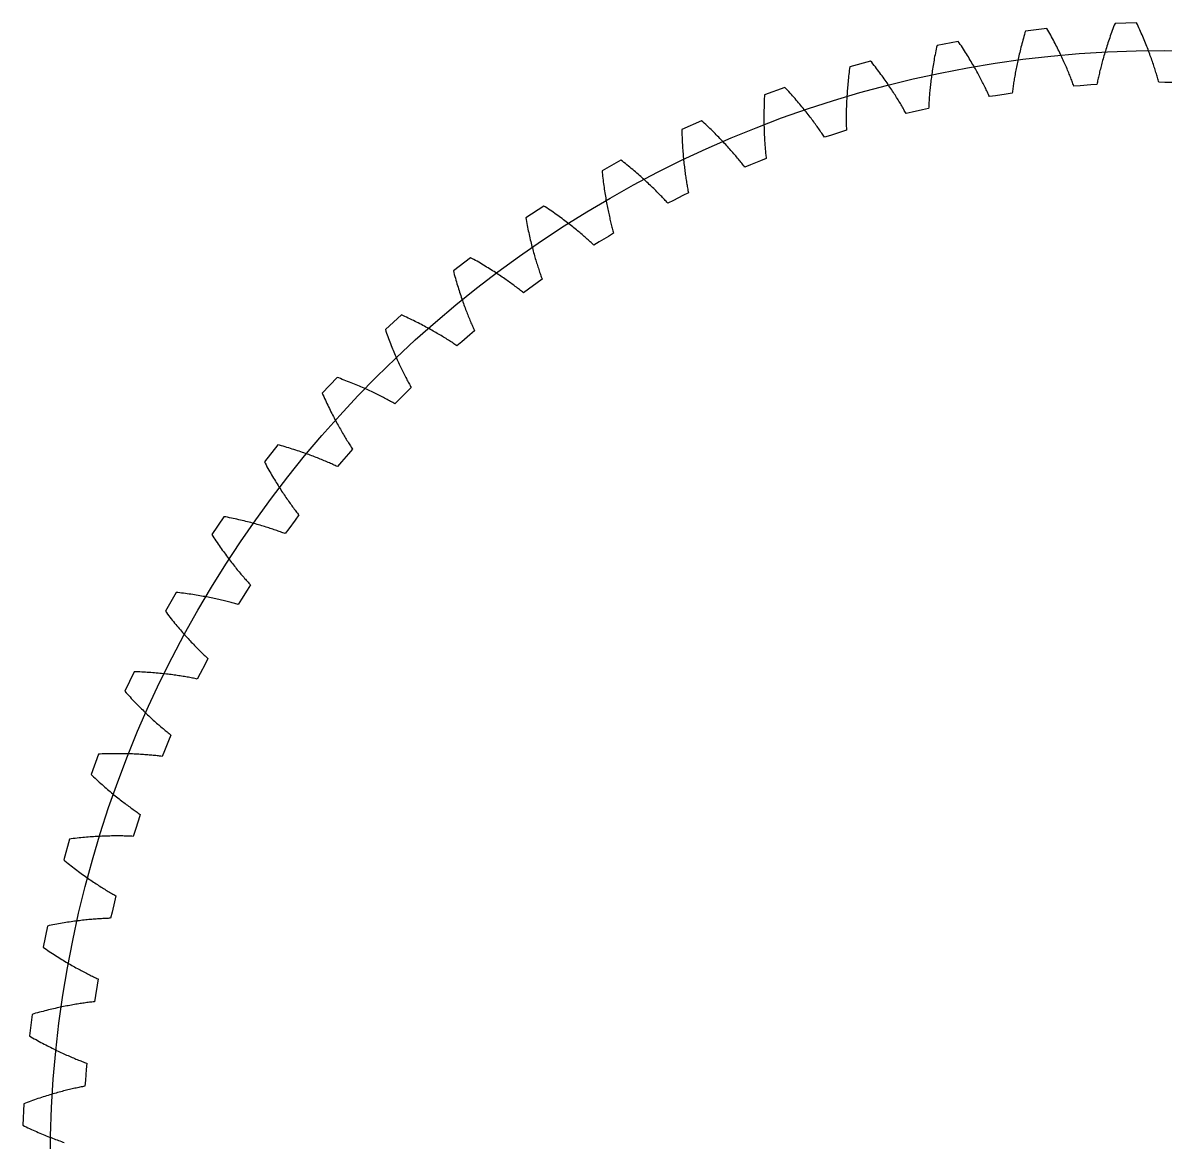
# Model space of a CAD drawing. Extents: x -40.9 to 55.5, y 140.7 to 237.1.
# Drawn here: x -40.85 to 7.34, y 189.86 to 237.09 of the extents above; entities that cross this region are included whole.
import ezdxf

# ---------------------------------------------------------------- set-up
doc = ezdxf.new("R2010")
doc.units = 0
doc.layers.get('0').update_dxf_attribs({"linetype": 'CONTINUOUS'})

msp = doc.modelspace()

# ---------------------------------------------------------------- linework, layer by layer
msp.add_lwpolyline([(7.788, 234.574), (7.337, 234.576), (7.074, 234.581), (7.061, 234.63), (7.047, 234.68), (7.033, 234.73), (7.018, 234.782), (7.003, 234.834), (6.988, 234.887), (6.972, 234.94), (6.955, 234.995), (6.938, 235.05), (6.921, 235.106), (6.903, 235.162), (6.884, 235.219), (6.865, 235.277), (6.846, 235.336), (6.826, 235.395), (6.805, 235.456), (6.784, 235.516), (6.763, 235.578), (6.74, 235.64), (6.718, 235.703), (6.694, 235.767), (6.67, 235.831), (6.646, 235.896), (6.621, 235.962), (6.595, 236.028), (6.569, 236.095), (6.542, 236.163), (6.515, 236.231), (6.487, 236.3), (6.458, 236.37), (6.429, 236.44), (6.399, 236.511), (6.368, 236.582), (6.337, 236.655), (6.305, 236.727), (6.273, 236.801), (6.24, 236.875), (6.206, 236.95), (6.171, 237.025), (6.136, 237.089), (5.228, 237.058), (5.197, 236.992), (5.168, 236.914), (5.14, 236.837), (5.111, 236.761), (5.084, 236.685), (5.057, 236.611), (5.031, 236.536), (5.006, 236.463), (4.981, 236.39), (4.956, 236.318), (4.932, 236.247), (4.909, 236.176), (4.886, 236.106), (4.864, 236.036), (4.843, 235.968), (4.822, 235.9), (4.801, 235.833), (4.781, 235.766), (4.762, 235.7), (4.743, 235.635), (4.725, 235.571), (4.707, 235.507), (4.689, 235.444), (4.672, 235.382), (4.656, 235.321), (4.64, 235.26), (4.625, 235.2), (4.61, 235.141), (4.595, 235.083), (4.581, 235.025), (4.568, 234.968), (4.554, 234.912), (4.542, 234.857), (4.529, 234.802), (4.518, 234.748), (4.506, 234.695), (4.495, 234.643), (4.484, 234.592), (4.474, 234.541), (4.464, 234.491), (4.203, 234.468), (3.752, 234.435), (3.49, 234.419), (3.473, 234.467), (3.456, 234.516), (3.437, 234.565), (3.419, 234.615), (3.4, 234.666), (3.38, 234.717), (3.36, 234.77), (3.339, 234.823), (3.318, 234.876), (3.296, 234.93), (3.274, 234.985), (3.251, 235.041), (3.227, 235.097), (3.203, 235.154), (3.179, 235.212), (3.154, 235.27), (3.128, 235.329), (3.101, 235.389), (3.074, 235.449), (3.047, 235.51), (3.019, 235.572), (2.99, 235.634), (2.96, 235.697), (2.93, 235.76), (2.899, 235.824), (2.868, 235.889), (2.836, 235.955), (2.803, 236.02), (2.77, 236.087), (2.736, 236.154), (2.701, 236.222), (2.666, 236.29), (2.63, 236.359), (2.593, 236.429), (2.555, 236.499), (2.517, 236.57), (2.478, 236.641), (2.439, 236.713), (2.398, 236.785), (2.358, 236.847), (1.455, 236.744), (1.43, 236.676), (1.407, 236.596), (1.384, 236.517), (1.363, 236.439), (1.341, 236.361), (1.32, 236.285), (1.3, 236.209), (1.28, 236.133), (1.261, 236.059), (1.242, 235.985), (1.224, 235.912), (1.207, 235.84), (1.19, 235.768), (1.173, 235.697), (1.157, 235.627), (1.141, 235.558), (1.126, 235.489), (1.111, 235.421), (1.097, 235.354), (1.083, 235.288), (1.07, 235.222), (1.057, 235.157), (1.045, 235.093), (1.033, 235.03), (1.021, 234.967), (1.01, 234.906), (1, 234.845), (0.989, 234.785), (0.98, 234.725), (0.97, 234.667), (0.961, 234.609), (0.952, 234.552), (0.944, 234.496), (0.936, 234.44), (0.928, 234.386), (0.921, 234.332), (0.914, 234.279), (0.908, 234.227), (0.901, 234.176), (0.895, 234.125), (0.636, 234.082), (0.19, 234.014), (-0.07, 233.977), (-0.091, 234.023), (-0.112, 234.071), (-0.134, 234.118), (-0.157, 234.167), (-0.18, 234.216), (-0.203, 234.266), (-0.227, 234.316), (-0.252, 234.367), (-0.278, 234.419), (-0.304, 234.472), (-0.33, 234.525), (-0.357, 234.578), (-0.385, 234.633), (-0.414, 234.687), (-0.443, 234.743), (-0.472, 234.799), (-0.503, 234.856), (-0.534, 234.913), (-0.565, 234.971), (-0.598, 235.03), (-0.631, 235.089), (-0.664, 235.149), (-0.699, 235.209), (-0.734, 235.27), (-0.769, 235.332), (-0.806, 235.394), (-0.843, 235.456), (-0.881, 235.519), (-0.919, 235.583), (-0.958, 235.648), (-0.998, 235.712), (-1.039, 235.778), (-1.08, 235.844), (-1.122, 235.91), (-1.165, 235.977), (-1.209, 236.045), (-1.253, 236.113), (-1.298, 236.181), (-1.344, 236.25), (-1.389, 236.308), (-2.281, 236.135), (-2.301, 236.065), (-2.318, 235.984), (-2.334, 235.903), (-2.35, 235.824), (-2.365, 235.745), (-2.38, 235.667), (-2.394, 235.589), (-2.408, 235.513), (-2.421, 235.437), (-2.434, 235.362), (-2.446, 235.287), (-2.458, 235.214), (-2.469, 235.141), (-2.48, 235.069), (-2.491, 234.998), (-2.501, 234.928), (-2.511, 234.858), (-2.52, 234.789), (-2.529, 234.721), (-2.538, 234.654), (-2.546, 234.588), (-2.553, 234.522), (-2.561, 234.457), (-2.568, 234.393), (-2.574, 234.33), (-2.58, 234.268), (-2.586, 234.206), (-2.592, 234.145), (-2.597, 234.085), (-2.602, 234.026), (-2.606, 233.968), (-2.611, 233.91), (-2.614, 233.854), (-2.618, 233.798), (-2.621, 233.743), (-2.624, 233.689), (-2.627, 233.635), (-2.63, 233.583), (-2.632, 233.531), (-2.634, 233.48), (-2.889, 233.417), (-3.328, 233.314), (-3.585, 233.257), (-3.609, 233.302), (-3.634, 233.347), (-3.66, 233.393), (-3.686, 233.439), (-3.713, 233.487), (-3.74, 233.534), (-3.768, 233.583), (-3.797, 233.632), (-3.826, 233.681), (-3.856, 233.732), (-3.887, 233.782), (-3.918, 233.834), (-3.95, 233.886), (-3.983, 233.938), (-4.016, 233.991), (-4.05, 234.045), (-4.085, 234.099), (-4.12, 234.154), (-4.156, 234.209), (-4.193, 234.265), (-4.231, 234.322), (-4.269, 234.378), (-4.308, 234.436), (-4.348, 234.494), (-4.388, 234.552), (-4.429, 234.611), (-4.471, 234.671), (-4.514, 234.731), (-4.557, 234.792), (-4.601, 234.853), (-4.646, 234.914), (-4.692, 234.976), (-4.738, 235.039), (-4.785, 235.102), (-4.833, 235.165), (-4.882, 235.229), (-4.932, 235.293), (-4.982, 235.358), (-5.033, 235.423), (-5.082, 235.477), (-5.958, 235.235), (-5.972, 235.163), (-5.983, 235.081), (-5.993, 235), (-6.002, 234.919), (-6.011, 234.839), (-6.02, 234.76), (-6.028, 234.682), (-6.035, 234.604), (-6.043, 234.528), (-6.05, 234.452), (-6.056, 234.377), (-6.062, 234.303), (-6.068, 234.229), (-6.073, 234.157), (-6.078, 234.085), (-6.083, 234.014), (-6.087, 233.944), (-6.091, 233.874), (-6.094, 233.806), (-6.098, 233.738), (-6.1, 233.671), (-6.103, 233.605), (-6.105, 233.54), (-6.107, 233.476), (-6.109, 233.412), (-6.11, 233.35), (-6.111, 233.288), (-6.112, 233.227), (-6.112, 233.167), (-6.112, 233.107), (-6.112, 233.049), (-6.112, 232.991), (-6.111, 232.934), (-6.111, 232.878), (-6.11, 232.823), (-6.108, 232.769), (-6.107, 232.716), (-6.105, 232.663), (-6.103, 232.611), (-6.101, 232.56), (-6.351, 232.477), (-6.781, 232.34), (-7.032, 232.263), (-7.06, 232.306), (-7.088, 232.349), (-7.117, 232.393), (-7.147, 232.437), (-7.177, 232.482), (-7.209, 232.528), (-7.24, 232.574), (-7.273, 232.62), (-7.306, 232.667), (-7.34, 232.715), (-7.374, 232.763), (-7.41, 232.812), (-7.446, 232.861), (-7.482, 232.911), (-7.52, 232.962), (-7.558, 233.012), (-7.597, 233.064), (-7.636, 233.115), (-7.677, 233.168), (-7.718, 233.221), (-7.759, 233.274), (-7.802, 233.328), (-7.845, 233.382), (-7.889, 233.437), (-7.934, 233.492), (-7.98, 233.547), (-8.026, 233.603), (-8.074, 233.66), (-8.122, 233.717), (-8.17, 233.774), (-8.22, 233.832), (-8.27, 233.89), (-8.322, 233.949), (-8.374, 234.008), (-8.426, 234.067), (-8.48, 234.127), (-8.535, 234.188), (-8.59, 234.248), (-8.646, 234.309), (-8.699, 234.359), (-9.553, 234.049), (-9.562, 233.976), (-9.566, 233.894), (-9.569, 233.812), (-9.572, 233.73), (-9.575, 233.65), (-9.577, 233.571), (-9.579, 233.492), (-9.581, 233.414), (-9.582, 233.337), (-9.583, 233.261), (-9.584, 233.186), (-9.584, 233.111), (-9.584, 233.038), (-9.583, 232.965), (-9.583, 232.893), (-9.582, 232.822), (-9.58, 232.752), (-9.579, 232.682), (-9.577, 232.614), (-9.575, 232.546), (-9.572, 232.479), (-9.57, 232.413), (-9.567, 232.348), (-9.564, 232.284), (-9.56, 232.22), (-9.557, 232.158), (-9.553, 232.096), (-9.549, 232.035), (-9.545, 231.975), (-9.54, 231.916), (-9.536, 231.857), (-9.531, 231.8), (-9.526, 231.743), (-9.52, 231.688), (-9.515, 231.633), (-9.51, 231.579), (-9.504, 231.526), (-9.498, 231.473), (-9.492, 231.422), (-9.486, 231.371), (-9.728, 231.269), (-10.146, 231.098), (-10.39, 231.002), (-10.422, 231.043), (-10.453, 231.083), (-10.486, 231.125), (-10.519, 231.167), (-10.553, 231.209), (-10.587, 231.252), (-10.623, 231.295), (-10.659, 231.339), (-10.696, 231.384), (-10.733, 231.429), (-10.771, 231.474), (-10.81, 231.52), (-10.85, 231.566), (-10.89, 231.613), (-10.932, 231.66), (-10.974, 231.708), (-11.016, 231.756), (-11.06, 231.804), (-11.104, 231.853), (-11.149, 231.903), (-11.195, 231.953), (-11.242, 232.003), (-11.289, 232.054), (-11.338, 232.105), (-11.387, 232.156), (-11.437, 232.208), (-11.487, 232.26), (-11.539, 232.313), (-11.591, 232.366), (-11.644, 232.419), (-11.698, 232.473), (-11.753, 232.527), (-11.809, 232.582), (-11.865, 232.636), (-11.922, 232.691), (-11.981, 232.747), (-12.04, 232.803), (-12.099, 232.859), (-12.16, 232.915), (-12.217, 232.961), (-13.044, 232.585), (-13.047, 232.512), (-13.044, 232.429), (-13.041, 232.347), (-13.038, 232.266), (-13.035, 232.185), (-13.031, 232.106), (-13.026, 232.027), (-13.022, 231.95), (-13.017, 231.873), (-13.012, 231.797), (-13.007, 231.722), (-13.001, 231.647), (-12.995, 231.574), (-12.989, 231.501), (-12.983, 231.43), (-12.976, 231.359), (-12.97, 231.289), (-12.963, 231.22), (-12.955, 231.152), (-12.948, 231.084), (-12.94, 231.018), (-12.932, 230.952), (-12.924, 230.888), (-12.916, 230.824), (-12.908, 230.761), (-12.899, 230.699), (-12.891, 230.637), (-12.882, 230.577), (-12.873, 230.518), (-12.864, 230.459), (-12.855, 230.401), (-12.845, 230.344), (-12.836, 230.288), (-12.826, 230.233), (-12.817, 230.179), (-12.807, 230.126), (-12.797, 230.073), (-12.787, 230.021), (-12.777, 229.971), (-12.767, 229.921), (-13, 229.8), (-13.404, 229.597), (-13.64, 229.482), (-13.674, 229.519), (-13.709, 229.558), (-13.744, 229.596), (-13.781, 229.635), (-13.818, 229.675), (-13.856, 229.715), (-13.894, 229.756), (-13.934, 229.796), (-13.974, 229.838), (-14.015, 229.88), (-14.056, 229.922), (-14.099, 229.965), (-14.142, 230.008), (-14.186, 230.051), (-14.231, 230.095), (-14.277, 230.139), (-14.323, 230.184), (-14.37, 230.229), (-14.418, 230.274), (-14.467, 230.32), (-14.517, 230.366), (-14.567, 230.412), (-14.618, 230.459), (-14.671, 230.506), (-14.723, 230.554), (-14.777, 230.602), (-14.832, 230.65), (-14.887, 230.698), (-14.944, 230.747), (-15.001, 230.796), (-15.059, 230.845), (-15.118, 230.895), (-15.177, 230.945), (-15.238, 230.995), (-15.3, 231.045), (-15.362, 231.096), (-15.425, 231.147), (-15.489, 231.198), (-15.554, 231.25), (-15.614, 231.291), (-16.41, 230.851), (-16.407, 230.778), (-16.397, 230.695), (-16.388, 230.614), (-16.378, 230.533), (-16.369, 230.454), (-16.358, 230.375), (-16.348, 230.297), (-16.338, 230.22), (-16.327, 230.143), (-16.316, 230.068), (-16.305, 229.994), (-16.293, 229.92), (-16.282, 229.847), (-16.27, 229.775), (-16.258, 229.704), (-16.246, 229.634), (-16.233, 229.565), (-16.221, 229.497), (-16.208, 229.429), (-16.196, 229.363), (-16.183, 229.297), (-16.17, 229.232), (-16.157, 229.169), (-16.144, 229.106), (-16.13, 229.043), (-16.117, 228.982), (-16.104, 228.922), (-16.09, 228.862), (-16.077, 228.804), (-16.063, 228.746), (-16.049, 228.689), (-16.035, 228.633), (-16.022, 228.578), (-16.008, 228.524), (-15.994, 228.47), (-15.98, 228.418), (-15.966, 228.366), (-15.952, 228.316), (-15.938, 228.266), (-15.925, 228.217), (-16.147, 228.078), (-16.534, 227.844), (-16.76, 227.711), (-16.797, 227.746), (-16.835, 227.781), (-16.873, 227.817), (-16.912, 227.853), (-16.953, 227.889), (-16.993, 227.926), (-17.035, 227.964), (-17.078, 228.002), (-17.121, 228.04), (-17.165, 228.078), (-17.21, 228.117), (-17.255, 228.156), (-17.302, 228.196), (-17.349, 228.235), (-17.397, 228.276), (-17.446, 228.316), (-17.496, 228.357), (-17.547, 228.398), (-17.598, 228.44), (-17.65, 228.481), (-17.703, 228.523), (-17.757, 228.566), (-17.812, 228.608), (-17.868, 228.651), (-17.924, 228.695), (-17.982, 228.738), (-18.04, 228.782), (-18.099, 228.826), (-18.159, 228.87), (-18.22, 228.914), (-18.281, 228.959), (-18.344, 229.004), (-18.408, 229.049), (-18.472, 229.094), (-18.537, 229.139), (-18.603, 229.185), (-18.67, 229.231), (-18.738, 229.277), (-18.807, 229.323), (-18.87, 229.36), (-19.629, 228.858), (-19.62, 228.786), (-19.604, 228.704), (-19.588, 228.624), (-19.573, 228.544), (-19.556, 228.466), (-19.54, 228.388), (-19.524, 228.311), (-19.507, 228.235), (-19.49, 228.16), (-19.474, 228.085), (-19.457, 228.012), (-19.439, 227.939), (-19.422, 227.868), (-19.405, 227.797), (-19.387, 227.727), (-19.37, 227.658), (-19.352, 227.59), (-19.334, 227.523), (-19.316, 227.457), (-19.299, 227.392), (-19.281, 227.327), (-19.263, 227.264), (-19.245, 227.201), (-19.227, 227.139), (-19.208, 227.078), (-19.19, 227.018), (-19.172, 226.959), (-19.154, 226.901), (-19.136, 226.844), (-19.118, 226.787), (-19.1, 226.732), (-19.081, 226.677), (-19.063, 226.623), (-19.045, 226.57), (-19.027, 226.518), (-19.009, 226.467), (-18.991, 226.416), (-18.974, 226.367), (-18.956, 226.318), (-18.938, 226.271), (-19.15, 226.115), (-19.516, 225.851), (-19.731, 225.7), (-19.771, 225.732), (-19.811, 225.765), (-19.853, 225.797), (-19.895, 225.83), (-19.937, 225.864), (-19.981, 225.897), (-20.026, 225.931), (-20.071, 225.965), (-20.117, 226), (-20.164, 226.035), (-20.212, 226.07), (-20.26, 226.106), (-20.31, 226.141), (-20.36, 226.177), (-20.411, 226.214), (-20.463, 226.25), (-20.516, 226.287), (-20.57, 226.324), (-20.624, 226.361), (-20.679, 226.399), (-20.736, 226.437), (-20.793, 226.475), (-20.851, 226.513), (-20.91, 226.551), (-20.969, 226.59), (-21.03, 226.629), (-21.091, 226.668), (-21.154, 226.707), (-21.217, 226.746), (-21.281, 226.786), (-21.346, 226.825), (-21.412, 226.865), (-21.479, 226.905), (-21.547, 226.945), (-21.615, 226.985), (-21.685, 227.026), (-21.755, 227.066), (-21.826, 227.107), (-21.899, 227.147), (-21.965, 227.179), (-22.681, 226.62), (-22.667, 226.548), (-22.645, 226.468), (-22.623, 226.389), (-22.601, 226.311), (-22.579, 226.234), (-22.556, 226.157), (-22.534, 226.082), (-22.511, 226.007), (-22.489, 225.934), (-22.466, 225.861), (-22.443, 225.789), (-22.421, 225.718), (-22.398, 225.648), (-22.375, 225.579), (-22.352, 225.511), (-22.329, 225.444), (-22.306, 225.377), (-22.283, 225.312), (-22.26, 225.247), (-22.237, 225.183), (-22.214, 225.12), (-22.191, 225.059), (-22.168, 224.997), (-22.146, 224.937), (-22.123, 224.878), (-22.1, 224.82), (-22.077, 224.762), (-22.055, 224.705), (-22.032, 224.65), (-22.009, 224.595), (-21.987, 224.541), (-21.965, 224.488), (-21.942, 224.435), (-21.92, 224.384), (-21.898, 224.333), (-21.876, 224.284), (-21.855, 224.235), (-21.833, 224.187), (-21.811, 224.14), (-21.79, 224.094), (-21.988, 223.922), (-22.333, 223.63), (-22.536, 223.463), (-22.578, 223.492), (-22.621, 223.521), (-22.664, 223.55), (-22.709, 223.58), (-22.754, 223.61), (-22.8, 223.64), (-22.847, 223.67), (-22.895, 223.701), (-22.944, 223.732), (-22.993, 223.763), (-23.044, 223.794), (-23.095, 223.826), (-23.147, 223.857), (-23.2, 223.889), (-23.254, 223.922), (-23.309, 223.954), (-23.364, 223.986), (-23.42, 224.019), (-23.478, 224.052), (-23.536, 224.085), (-23.595, 224.118), (-23.655, 224.152), (-23.716, 224.185), (-23.777, 224.219), (-23.84, 224.253), (-23.903, 224.287), (-23.968, 224.321), (-24.033, 224.355), (-24.099, 224.389), (-24.166, 224.423), (-24.234, 224.458), (-24.303, 224.492), (-24.373, 224.527), (-24.443, 224.562), (-24.515, 224.596), (-24.587, 224.631), (-24.661, 224.666), (-24.735, 224.701), (-24.81, 224.736), (-24.878, 224.762), (-25.549, 224.148), (-25.529, 224.078), (-25.501, 224), (-25.473, 223.923), (-25.444, 223.847), (-25.416, 223.771), (-25.388, 223.697), (-25.36, 223.624), (-25.331, 223.551), (-25.303, 223.479), (-25.275, 223.409), (-25.246, 223.339), (-25.218, 223.27), (-25.19, 223.202), (-25.162, 223.135), (-25.134, 223.069), (-25.105, 223.003), (-25.077, 222.939), (-25.049, 222.875), (-25.021, 222.813), (-24.993, 222.751), (-24.966, 222.69), (-24.938, 222.63), (-24.91, 222.571), (-24.883, 222.513), (-24.855, 222.456), (-24.828, 222.399), (-24.801, 222.344), (-24.774, 222.289), (-24.747, 222.235), (-24.72, 222.182), (-24.694, 222.13), (-24.667, 222.079), (-24.641, 222.029), (-24.615, 221.979), (-24.589, 221.93), (-24.563, 221.883), (-24.538, 221.836), (-24.512, 221.79), (-24.487, 221.744), (-24.462, 221.7), (-24.646, 221.513), (-24.967, 221.195), (-25.156, 221.013), (-25.2, 221.038), (-25.245, 221.064), (-25.291, 221.09), (-25.338, 221.116), (-25.385, 221.142), (-25.434, 221.168), (-25.483, 221.195), (-25.533, 221.222), (-25.584, 221.249), (-25.636, 221.276), (-25.689, 221.303), (-25.742, 221.33), (-25.797, 221.358), (-25.852, 221.386), (-25.908, 221.413), (-25.965, 221.441), (-26.023, 221.47), (-26.082, 221.498), (-26.141, 221.526), (-26.202, 221.554), (-26.263, 221.583), (-26.326, 221.612), (-26.389, 221.64), (-26.453, 221.669), (-26.518, 221.698), (-26.584, 221.727), (-26.651, 221.755), (-26.719, 221.784), (-26.787, 221.813), (-26.857, 221.842), (-26.927, 221.871), (-26.999, 221.9), (-27.071, 221.929), (-27.144, 221.958), (-27.218, 221.987), (-27.293, 222.016), (-27.369, 222.045), (-27.446, 222.074), (-27.523, 222.103), (-27.593, 222.124), (-28.214, 221.459), (-28.188, 221.391), (-28.154, 221.315), (-28.12, 221.241), (-28.086, 221.167), (-28.052, 221.094), (-28.018, 221.022), (-27.984, 220.951), (-27.95, 220.881), (-27.916, 220.812), (-27.882, 220.744), (-27.849, 220.676), (-27.815, 220.61), (-27.782, 220.544), (-27.748, 220.48), (-27.715, 220.416), (-27.682, 220.353), (-27.649, 220.291), (-27.616, 220.23), (-27.583, 220.17), (-27.55, 220.11), (-27.518, 220.052), (-27.486, 219.994), (-27.453, 219.937), (-27.421, 219.881), (-27.39, 219.827), (-27.358, 219.772), (-27.326, 219.719), (-27.295, 219.667), (-27.264, 219.615), (-27.233, 219.564), (-27.203, 219.515), (-27.172, 219.466), (-27.142, 219.418), (-27.112, 219.37), (-27.083, 219.324), (-27.053, 219.278), (-27.024, 219.233), (-26.995, 219.189), (-26.967, 219.146), (-26.938, 219.104), (-27.107, 218.903), (-27.402, 218.561), (-27.576, 218.364), (-27.622, 218.386), (-27.669, 218.408), (-27.717, 218.43), (-27.765, 218.453), (-27.815, 218.475), (-27.865, 218.498), (-27.916, 218.52), (-27.968, 218.543), (-28.021, 218.566), (-28.075, 218.589), (-28.13, 218.612), (-28.185, 218.635), (-28.242, 218.658), (-28.299, 218.682), (-28.357, 218.705), (-28.416, 218.728), (-28.476, 218.752), (-28.537, 218.775), (-28.599, 218.799), (-28.661, 218.822), (-28.725, 218.846), (-28.789, 218.87), (-28.855, 218.893), (-28.921, 218.917), (-28.988, 218.94), (-29.056, 218.964), (-29.125, 218.987), (-29.194, 219.011), (-29.265, 219.034), (-29.337, 219.058), (-29.409, 219.081), (-29.483, 219.105), (-29.557, 219.128), (-29.632, 219.151), (-29.708, 219.174), (-29.785, 219.197), (-29.863, 219.22), (-29.942, 219.243), (-30.022, 219.265), (-30.093, 219.281), (-30.659, 218.57), (-30.629, 218.503), (-30.589, 218.431), (-30.549, 218.359), (-30.509, 218.288), (-30.469, 218.218), (-30.43, 218.149), (-30.39, 218.081), (-30.351, 218.014), (-30.312, 217.948), (-30.273, 217.882), (-30.234, 217.818), (-30.195, 217.754), (-30.157, 217.691), (-30.119, 217.629), (-30.08, 217.568), (-30.042, 217.508), (-30.004, 217.449), (-29.967, 217.391), (-29.929, 217.333), (-29.892, 217.277), (-29.855, 217.221), (-29.819, 217.166), (-29.782, 217.112), (-29.746, 217.059), (-29.71, 217.007), (-29.674, 216.955), (-29.638, 216.904), (-29.603, 216.855), (-29.568, 216.806), (-29.533, 216.758), (-29.499, 216.71), (-29.465, 216.664), (-29.431, 216.618), (-29.397, 216.573), (-29.364, 216.529), (-29.331, 216.486), (-29.299, 216.444), (-29.267, 216.402), (-29.235, 216.362), (-29.203, 216.322), (-29.356, 216.108), (-29.623, 215.744), (-29.781, 215.534), (-29.829, 215.553), (-29.877, 215.571), (-29.926, 215.589), (-29.977, 215.607), (-30.028, 215.626), (-30.08, 215.644), (-30.132, 215.663), (-30.186, 215.682), (-30.241, 215.7), (-30.296, 215.719), (-30.352, 215.738), (-30.409, 215.756), (-30.467, 215.775), (-30.526, 215.794), (-30.586, 215.812), (-30.647, 215.831), (-30.709, 215.85), (-30.771, 215.869), (-30.834, 215.887), (-30.899, 215.906), (-30.964, 215.924), (-31.03, 215.943), (-31.097, 215.961), (-31.165, 215.979), (-31.233, 215.998), (-31.303, 216.016), (-31.374, 216.034), (-31.445, 216.052), (-31.517, 216.07), (-31.59, 216.088), (-31.665, 216.105), (-31.74, 216.123), (-31.815, 216.14), (-31.892, 216.157), (-31.97, 216.174), (-32.048, 216.191), (-32.128, 216.208), (-32.208, 216.224), (-32.29, 216.241), (-32.362, 216.25), (-32.871, 215.497), (-32.835, 215.433), (-32.789, 215.364), (-32.744, 215.296), (-32.699, 215.228), (-32.654, 215.162), (-32.609, 215.096), (-32.564, 215.031), (-32.52, 214.967), (-32.476, 214.904), (-32.432, 214.842), (-32.388, 214.781), (-32.344, 214.72), (-32.301, 214.661), (-32.258, 214.602), (-32.215, 214.544), (-32.172, 214.487), (-32.13, 214.431), (-32.088, 214.376), (-32.046, 214.322), (-32.005, 214.268), (-31.963, 214.216), (-31.922, 214.164), (-31.882, 214.113), (-31.841, 214.063), (-31.801, 214.013), (-31.762, 213.965), (-31.722, 213.917), (-31.683, 213.87), (-31.644, 213.824), (-31.606, 213.779), (-31.568, 213.734), (-31.53, 213.691), (-31.493, 213.648), (-31.456, 213.606), (-31.42, 213.565), (-31.383, 213.524), (-31.348, 213.485), (-31.312, 213.446), (-31.277, 213.408), (-31.243, 213.37), (-31.378, 213.145), (-31.616, 212.762), (-31.757, 212.54), (-31.806, 212.554), (-31.856, 212.569), (-31.906, 212.583), (-31.958, 212.598), (-32.01, 212.612), (-32.063, 212.626), (-32.117, 212.641), (-32.172, 212.655), (-32.228, 212.669), (-32.285, 212.684), (-32.342, 212.698), (-32.401, 212.712), (-32.46, 212.726), (-32.52, 212.74), (-32.582, 212.754), (-32.644, 212.768), (-32.706, 212.782), (-32.77, 212.795), (-32.835, 212.809), (-32.9, 212.823), (-32.967, 212.836), (-33.034, 212.849), (-33.102, 212.862), (-33.171, 212.875), (-33.241, 212.888), (-33.312, 212.901), (-33.384, 212.913), (-33.456, 212.925), (-33.53, 212.938), (-33.604, 212.95), (-33.68, 212.961), (-33.756, 212.973), (-33.833, 212.984), (-33.911, 212.995), (-33.989, 213.006), (-34.069, 213.017), (-34.149, 213.027), (-34.231, 213.037), (-34.313, 213.047), (-34.386, 213.051), (-34.834, 212.26), (-34.793, 212.2), (-34.743, 212.134), (-34.692, 212.07), (-34.642, 212.006), (-34.592, 211.943), (-34.542, 211.881), (-34.492, 211.82), (-34.443, 211.76), (-34.394, 211.7), (-34.345, 211.642), (-34.297, 211.584), (-34.248, 211.527), (-34.201, 211.471), (-34.153, 211.416), (-34.106, 211.362), (-34.059, 211.309), (-34.012, 211.256), (-33.966, 211.204), (-33.92, 211.153), (-33.874, 211.103), (-33.829, 211.054), (-33.784, 211.006), (-33.74, 210.958), (-33.696, 210.911), (-33.652, 210.865), (-33.608, 210.82), (-33.565, 210.775), (-33.523, 210.732), (-33.481, 210.689), (-33.439, 210.647), (-33.397, 210.605), (-33.356, 210.565), (-33.316, 210.525), (-33.276, 210.486), (-33.236, 210.448), (-33.197, 210.41), (-33.158, 210.374), (-33.12, 210.338), (-33.082, 210.302), (-33.044, 210.268), (-33.162, 210.033), (-33.369, 209.632), (-33.492, 209.4), (-33.542, 209.41), (-33.592, 209.421), (-33.644, 209.431), (-33.696, 209.441), (-33.75, 209.452), (-33.804, 209.462), (-33.859, 209.472), (-33.915, 209.482), (-33.972, 209.492), (-34.029, 209.502), (-34.088, 209.511), (-34.147, 209.521), (-34.208, 209.53), (-34.269, 209.539), (-34.331, 209.549), (-34.394, 209.558), (-34.457, 209.566), (-34.522, 209.575), (-34.588, 209.584), (-34.654, 209.592), (-34.721, 209.6), (-34.789, 209.608), (-34.858, 209.616), (-34.928, 209.623), (-34.999, 209.63), (-35.071, 209.637), (-35.143, 209.644), (-35.216, 209.651), (-35.291, 209.657), (-35.366, 209.663), (-35.442, 209.669), (-35.518, 209.675), (-35.596, 209.68), (-35.675, 209.685), (-35.754, 209.689), (-35.834, 209.694), (-35.915, 209.698), (-35.997, 209.702), (-36.08, 209.705), (-36.153, 209.703), (-36.538, 208.88), (-36.492, 208.822), (-36.437, 208.761), (-36.381, 208.701), (-36.326, 208.641), (-36.271, 208.582), (-36.216, 208.524), (-36.162, 208.467), (-36.108, 208.411), (-36.055, 208.356), (-36.002, 208.301), (-35.949, 208.248), (-35.896, 208.195), (-35.844, 208.143), (-35.792, 208.092), (-35.741, 208.041), (-35.69, 207.992), (-35.639, 207.943), (-35.589, 207.895), (-35.539, 207.848), (-35.49, 207.802), (-35.441, 207.756), (-35.393, 207.711), (-35.344, 207.667), (-35.297, 207.624), (-35.249, 207.581), (-35.203, 207.54), (-35.156, 207.499), (-35.11, 207.459), (-35.065, 207.419), (-35.02, 207.381), (-34.975, 207.343), (-34.931, 207.305), (-34.888, 207.269), (-34.845, 207.233), (-34.802, 207.198), (-34.76, 207.164), (-34.719, 207.13), (-34.678, 207.097), (-34.637, 207.065), (-34.597, 207.034), (-34.696, 206.79), (-34.871, 206.374), (-34.975, 206.133), (-35.026, 206.14), (-35.077, 206.146), (-35.129, 206.152), (-35.182, 206.159), (-35.236, 206.165), (-35.291, 206.171), (-35.347, 206.176), (-35.403, 206.182), (-35.461, 206.187), (-35.519, 206.192), (-35.578, 206.198), (-35.638, 206.202), (-35.699, 206.207), (-35.761, 206.211), (-35.823, 206.216), (-35.886, 206.22), (-35.951, 206.224), (-36.016, 206.227), (-36.082, 206.23), (-36.149, 206.233), (-36.216, 206.236), (-36.285, 206.239), (-36.354, 206.241), (-36.425, 206.243), (-36.496, 206.245), (-36.568, 206.246), (-36.64, 206.247), (-36.714, 206.248), (-36.788, 206.249), (-36.864, 206.249), (-36.94, 206.249), (-37.017, 206.248), (-37.095, 206.247), (-37.173, 206.246), (-37.253, 206.244), (-37.333, 206.243), (-37.414, 206.24), (-37.496, 206.238), (-37.579, 206.234), (-37.652, 206.227), (-37.971, 205.376), (-37.921, 205.322), (-37.861, 205.265), (-37.8, 205.209), (-37.741, 205.154), (-37.681, 205.1), (-37.623, 205.047), (-37.564, 204.994), (-37.506, 204.942), (-37.448, 204.891), (-37.391, 204.841), (-37.334, 204.792), (-37.278, 204.743), (-37.222, 204.696), (-37.166, 204.649), (-37.111, 204.602), (-37.056, 204.557), (-37.002, 204.512), (-36.948, 204.469), (-36.895, 204.425), (-36.842, 204.383), (-36.789, 204.342), (-36.737, 204.301), (-36.686, 204.261), (-36.635, 204.221), (-36.585, 204.183), (-36.535, 204.145), (-36.485, 204.108), (-36.436, 204.071), (-36.388, 204.035), (-36.34, 204), (-36.293, 203.966), (-36.246, 203.932), (-36.2, 203.899), (-36.154, 203.867), (-36.109, 203.836), (-36.064, 203.805), (-36.02, 203.774), (-35.976, 203.745), (-35.934, 203.716), (-35.891, 203.688), (-35.97, 203.437), (-36.112, 203.009), (-36.198, 202.76), (-36.248, 202.763), (-36.3, 202.765), (-36.353, 202.767), (-36.406, 202.769), (-36.46, 202.771), (-36.515, 202.773), (-36.571, 202.774), (-36.628, 202.775), (-36.686, 202.776), (-36.744, 202.777), (-36.804, 202.777), (-36.864, 202.777), (-36.925, 202.777), (-36.987, 202.777), (-37.049, 202.776), (-37.113, 202.775), (-37.177, 202.774), (-37.242, 202.772), (-37.308, 202.77), (-37.375, 202.768), (-37.443, 202.766), (-37.511, 202.763), (-37.581, 202.76), (-37.651, 202.756), (-37.722, 202.752), (-37.794, 202.748), (-37.866, 202.743), (-37.94, 202.738), (-38.014, 202.733), (-38.089, 202.727), (-38.165, 202.721), (-38.242, 202.715), (-38.319, 202.708), (-38.398, 202.7), (-38.477, 202.693), (-38.557, 202.684), (-38.638, 202.676), (-38.719, 202.667), (-38.802, 202.657), (-38.873, 202.644), (-39.124, 201.77), (-39.071, 201.721), (-39.006, 201.669), (-38.942, 201.618), (-38.878, 201.568), (-38.814, 201.518), (-38.752, 201.47), (-38.689, 201.422), (-38.627, 201.375), (-38.566, 201.328), (-38.504, 201.283), (-38.444, 201.238), (-38.384, 201.194), (-38.324, 201.151), (-38.265, 201.108), (-38.206, 201.067), (-38.148, 201.026), (-38.091, 200.986), (-38.034, 200.946), (-37.977, 200.907), (-37.921, 200.869), (-37.866, 200.832), (-37.811, 200.795), (-37.756, 200.759), (-37.702, 200.724), (-37.649, 200.689), (-37.596, 200.656), (-37.544, 200.622), (-37.492, 200.59), (-37.441, 200.558), (-37.391, 200.527), (-37.341, 200.496), (-37.292, 200.467), (-37.243, 200.437), (-37.195, 200.409), (-37.147, 200.381), (-37.1, 200.354), (-37.054, 200.327), (-37.008, 200.301), (-36.963, 200.275), (-36.919, 200.251), (-36.978, 199.995), (-37.086, 199.556), (-37.151, 199.302), (-37.202, 199.301), (-37.254, 199.299), (-37.307, 199.297), (-37.36, 199.295), (-37.414, 199.292), (-37.469, 199.289), (-37.525, 199.286), (-37.582, 199.283), (-37.639, 199.279), (-37.698, 199.275), (-37.757, 199.271), (-37.817, 199.267), (-37.878, 199.262), (-37.939, 199.256), (-38.002, 199.251), (-38.065, 199.245), (-38.129, 199.239), (-38.194, 199.232), (-38.26, 199.225), (-38.326, 199.217), (-38.394, 199.21), (-38.462, 199.201), (-38.53, 199.193), (-38.6, 199.184), (-38.671, 199.174), (-38.742, 199.164), (-38.814, 199.154), (-38.887, 199.143), (-38.96, 199.132), (-39.035, 199.121), (-39.11, 199.109), (-39.186, 199.096), (-39.263, 199.083), (-39.34, 199.069), (-39.419, 199.056), (-39.498, 199.041), (-39.577, 199.026), (-39.658, 199.011), (-39.739, 198.995), (-39.81, 198.976), (-39.992, 198.085), (-39.934, 198.04), (-39.866, 197.993), (-39.797, 197.948), (-39.73, 197.903), (-39.663, 197.858), (-39.596, 197.815), (-39.53, 197.772), (-39.465, 197.73), (-39.4, 197.689), (-39.335, 197.648), (-39.271, 197.608), (-39.208, 197.569), (-39.145, 197.531), (-39.083, 197.493), (-39.021, 197.456), (-38.96, 197.42), (-38.9, 197.384), (-38.84, 197.349), (-38.78, 197.315), (-38.721, 197.281), (-38.663, 197.248), (-38.605, 197.216), (-38.548, 197.185), (-38.492, 197.154), (-38.436, 197.124), (-38.381, 197.094), (-38.326, 197.065), (-38.272, 197.037), (-38.219, 197.009), (-38.166, 196.982), (-38.114, 196.955), (-38.062, 196.929), (-38.011, 196.904), (-37.961, 196.879), (-37.912, 196.855), (-37.863, 196.832), (-37.814, 196.809), (-37.767, 196.786), (-37.72, 196.765), (-37.674, 196.743), (-37.713, 196.484), (-37.786, 196.038), (-37.831, 195.779), (-37.882, 195.774), (-37.933, 195.768), (-37.985, 195.762), (-38.039, 195.756), (-38.092, 195.749), (-38.147, 195.742), (-38.203, 195.735), (-38.259, 195.727), (-38.316, 195.719), (-38.374, 195.71), (-38.432, 195.701), (-38.492, 195.692), (-38.552, 195.682), (-38.613, 195.672), (-38.675, 195.662), (-38.737, 195.651), (-38.801, 195.639), (-38.865, 195.628), (-38.93, 195.615), (-38.996, 195.603), (-39.062, 195.59), (-39.129, 195.576), (-39.197, 195.562), (-39.266, 195.548), (-39.336, 195.533), (-39.406, 195.517), (-39.477, 195.502), (-39.549, 195.485), (-39.621, 195.468), (-39.694, 195.451), (-39.769, 195.433), (-39.843, 195.414), (-39.919, 195.395), (-39.995, 195.376), (-40.072, 195.356), (-40.15, 195.335), (-40.228, 195.314), (-40.307, 195.292), (-40.387, 195.27), (-40.456, 195.245), (-40.567, 194.343), (-40.506, 194.303), (-40.434, 194.262), (-40.363, 194.222), (-40.292, 194.182), (-40.222, 194.143), (-40.152, 194.105), (-40.083, 194.067), (-40.014, 194.031), (-39.946, 193.995), (-39.879, 193.959), (-39.812, 193.924), (-39.745, 193.89), (-39.68, 193.857), (-39.615, 193.824), (-39.55, 193.792), (-39.487, 193.761), (-39.423, 193.73), (-39.361, 193.7), (-39.299, 193.671), (-39.238, 193.642), (-39.177, 193.614), (-39.117, 193.586), (-39.057, 193.559), (-38.999, 193.533), (-38.941, 193.507), (-38.883, 193.482), (-38.827, 193.457), (-38.77, 193.433), (-38.715, 193.41), (-38.66, 193.387), (-38.606, 193.364), (-38.553, 193.343), (-38.5, 193.321), (-38.448, 193.301), (-38.397, 193.281), (-38.346, 193.261), (-38.296, 193.242), (-38.247, 193.223), (-38.199, 193.205), (-38.151, 193.188), (-38.17, 192.926), (-38.207, 192.476), (-38.232, 192.214), (-38.282, 192.205), (-38.333, 192.195), (-38.385, 192.185), (-38.437, 192.174), (-38.49, 192.164), (-38.544, 192.152), (-38.599, 192.14), (-38.655, 192.128), (-38.711, 192.116), (-38.768, 192.103), (-38.826, 192.089), (-38.884, 192.075), (-38.943, 192.061), (-39.003, 192.046), (-39.064, 192.031), (-39.126, 192.015), (-39.188, 191.999), (-39.251, 191.982), (-39.315, 191.965), (-39.379, 191.947), (-39.445, 191.929), (-39.511, 191.91), (-39.577, 191.891), (-39.645, 191.871), (-39.713, 191.851), (-39.782, 191.83), (-39.851, 191.808), (-39.922, 191.786), (-39.992, 191.764), (-40.064, 191.741), (-40.137, 191.717), (-40.21, 191.693), (-40.283, 191.668), (-40.358, 191.642), (-40.433, 191.616), (-40.509, 191.59), (-40.585, 191.562), (-40.662, 191.534), (-40.74, 191.506), (-40.807, 191.476), (-40.847, 190.568), (-40.783, 190.533), (-40.708, 190.497), (-40.634, 190.463), (-40.56, 190.429), (-40.487, 190.396), (-40.414, 190.363), (-40.343, 190.331), (-40.271, 190.3), (-40.201, 190.269), (-40.131, 190.239), (-40.061, 190.21), (-39.993, 190.181), (-39.924, 190.153), (-39.857, 190.125), (-39.79, 190.099), (-39.724, 190.072), (-39.659, 190.047), (-39.594, 190.021), (-39.53, 189.997), (-39.467, 189.973), (-39.404, 189.95), (-39.342, 189.927), (-39.281, 189.905), (-39.22, 189.883), (-39.16, 189.862), (-39.101, 189.841)])
at = {"linetype": 'Continuous'}
msp.add_circle((7.337, 188.891), 47.037, dxfattribs=at)

doc.saveas('drawing.dxf')
